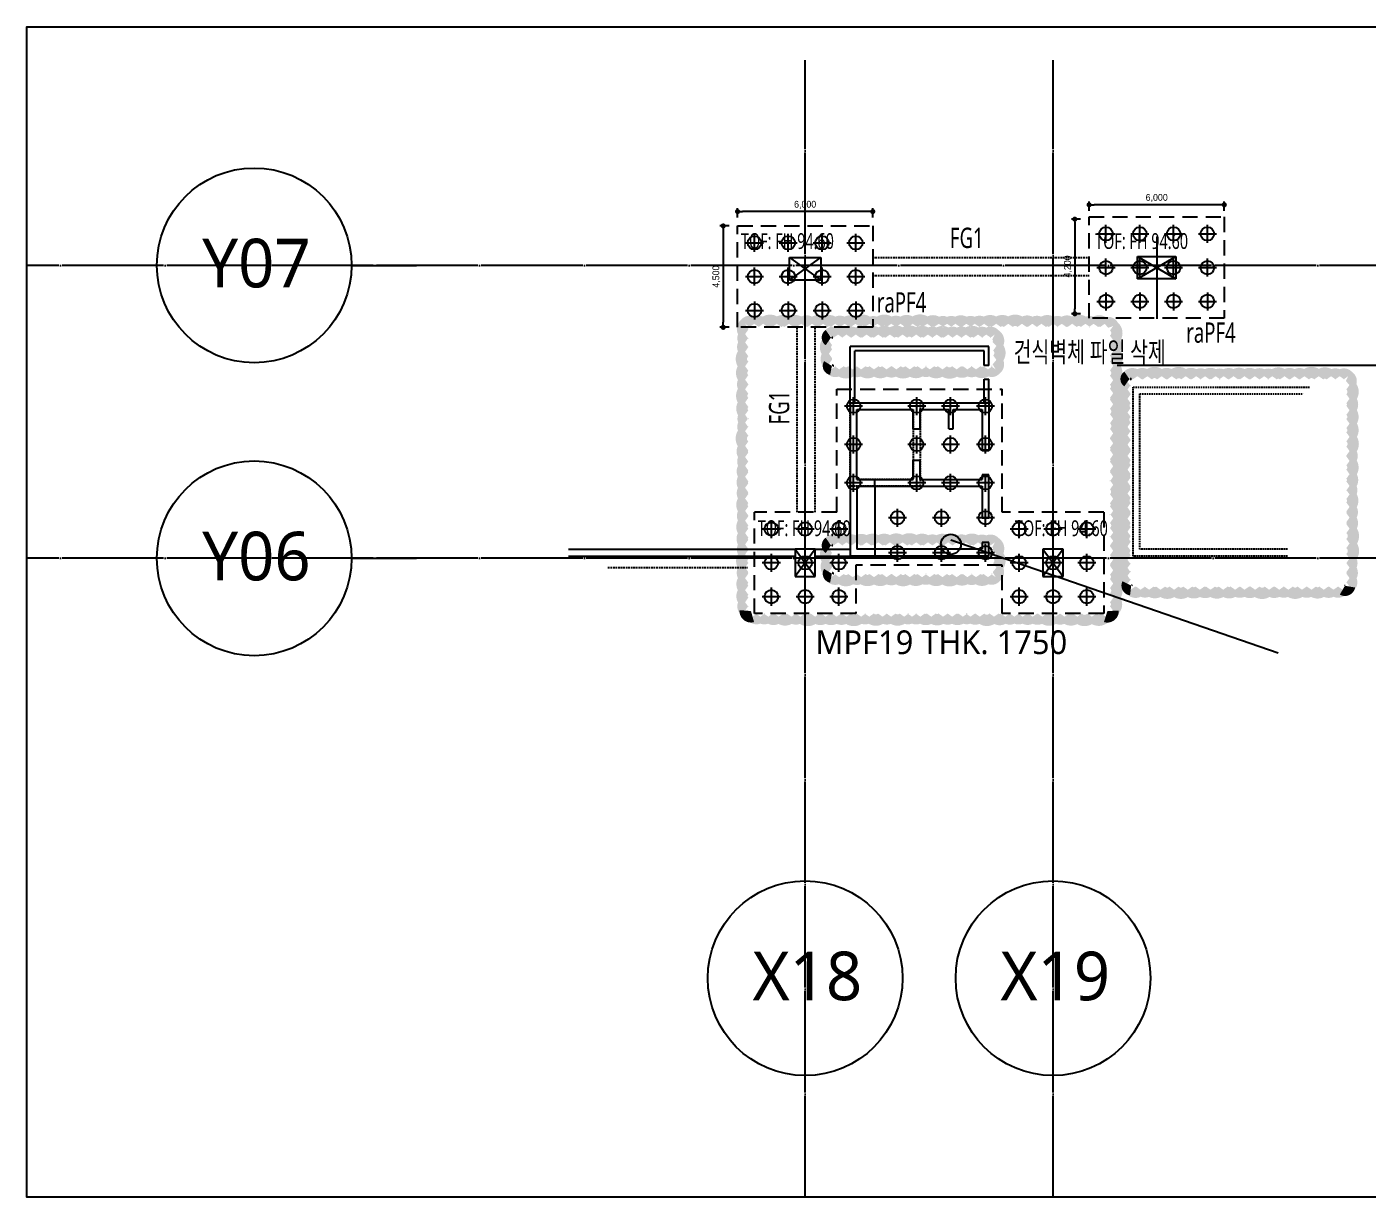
# Model space of a CAD drawing. Header units: millimetres. Extents: x 11948722 to 13111668, y -10771712 to -10232988.
# Drawn here: x 12385271 to 12444752, y -10680287 to -10628353 of the extents above; entities that cross this region are included whole.
import ezdxf
from ezdxf.enums import TextEntityAlignment as Align

# ---------------------------------------------------------------- set-up
doc = ezdxf.new("R2010")
doc.units = ezdxf.units.MM
doc.header["$LTSCALE"] = 150
doc.header["$MEASUREMENT"] = 0
for name, pattern in [('CEN', [6.2, 6, -0.1, 0, -0.1]), ('CONTINOUS', [0]), ('DASHED2', [0.375, 0.25, -0.125]), ('HID', [2.3, 1.5, -0.8]), ('HID2', [4.6, 3, -1.6]), ('XREF-구조평면도-안성 에버게인$0$CEN', [6.2, 6, -0.1, 0, -0.1]), ('XREF-구조평면도-안성 에버게인$0$HID2', [4.6, 3, -1.6]), ('XREF-구조평면도-안성 에버게인$0$XREF-구조평면도-안성 에버게인$0$DASHED2', [0.375, 0.25, -0.125]), ('XREF-구조평면도-안성 에버게인$0$XREF-구조평면도-안성 에버게인$0$HIDDEN', [2, 1, -1])]:
    doc.linetypes.add(name, pattern=pattern)
doc.layers.get('0').update_dxf_attribs({"linetype": 'CONTINUOUS'})
doc.layers.get('Defpoints').update_dxf_attribs({"color": 117, "linetype": 'CONTINUOUS'})
doc.layers.add('!!2023-08-17 수정사항', color=80, linetype='CONTINUOUS', plot=False)
for name, color, linetype in [('3TEX', 3, 'CONTINUOUS'), ('__S-CEN', 8, 'CEN'), ('__S-G.LINE-RC', 222, 'DASHED2'), ('__S_구조체크사항20230112', 111, 'CONTINUOUS'), ('__S_구조체크사항20230116', 101, 'CONTINUOUS'), ('COL', 2, 'CONTINUOUS'), ('F.LINE', 41, 'DASHED2'), ('NOTE', 7, 'CONTINUOUS'), ('PILE', 1, 'CONTINUOUS'), ('x-평면도$0$SYM-2', 7, 'CONTINUOUS'), ('XREF-구조평면도-안성 에버게인$0$3 dim0', 7, 'CONTINUOUS'), ('XREF-구조평면도-안성 에버게인$0$__S-CEN', 8, 'XREF-구조평면도-안성 에버게인$0$CEN'), ('XREF-구조평면도-안성 에버게인$0$__S-G.NAME-RC', 3, 'CONTINUOUS'), ('XREF-구조평면도-안성 에버게인$0$XREF-구조평면도-안성 에버게인$0$__S-G.LINE-RC', 222, 'XREF-구조평면도-안성 에버게인$0$XREF-구조평면도-안성 에버게인$0$DASHED2'), ('XREF-구조평면도-안성 에버게인$0$XREF-구조평면도-안성 에버게인$0$ELE7', 7, 'CONTINUOUS'), ('XREF-구조평면도-안성 에버게인$0$XREF-구조평면도-안성 에버게인$0$x-평면도$0$A-CON', 2, 'CONTINUOUS'), ('XREF-구조평면도-안성 에버게인$0$XREF-구조평면도-안성 에버게인$0$x-평면도$0$지시선2', 7, 'CONTINUOUS'), ('XREF-구조평면도-안성 에버게인$0$XREF-구조평면도-안성 에버게인$0$주철근', 2, 'CONTINUOUS'), ('XREF-구조평면도-안성 에버게인$0$하부구조체', 171, 'XREF-구조평면도-안성 에버게인$0$HID2'), ('단차벽체', 2, 'CONTINUOUS'), ('하부구조체', 171, 'HID2')]:
    doc.layers.add(name, color=color, linetype=linetype)
doc.styles.get("Standard").update_dxf_attribs({"font": 'NanumGothic.ttf'})
doc.styles.add('XREF-구조평면도-안성 에버게인$0$AUDIT_D_190715091641-0', font='')
doc.styles.get('XREF-구조평면도-안성 에버게인$0$AUDIT_D_190715091641-0').set_extended_font_data('Dotum')
doc.dimstyles.new('XREF-구조평면도-안성 에버게인$0$scale600', dxfattribs={"dimscale": 600, "dimtxt": 2, "dimasz": 1, "dimexe": 1, "dimexo": 2.5, "dimgap": 0.8, "dimtad": 1, "dimdec": 0, "dimzin": 0, "dimdsep": 46, "dimlunit": 6, "dimtxsty": 'XREF-구조평면도-안성 에버게인$0$AUDIT_D_190715091641-0', "dimblk": 'XREF-구조평면도-안성 에버게인$0$_Dot', "dimcen": 0, "dimdle": 1, "dimclrd": 256, "dimclre": 256, "dimclrt": 3, "dimadec": 0, "dimazin": 0, "dimtfac": 1, "dimtdec": 0, "dimtix": 1, "dimtmove": 2, "dimatfit": 3, "dimldrblk": 'XREF-구조평면도-안성 에버게인$0$_Dot', "dimfxl": 1, "dimtolj": 1, "dimtzin": 0, "dimarcsym": 0})

# ---------------------------------------------------------------- blocks, each defined once
blk = doc.blocks.new('XREF-구조평면도-안성 에버게인$0$_Dot')
at = {"color": 0, "linetype": 'ByBlock', "lineweight": -2}
blk.add_line((-0.5, 0), (-1, 0), dxfattribs=at)
at = {"color": 0, "linetype": 'ByBlock', "const_width": 0.5}
blk.add_lwpolyline([(-0.25, 0, 1), (0.25, 0, 1)], format="xyb", close=True, dxfattribs=at)
blk = doc.blocks.new('*D2012')
at = {"layer": 'Defpoints', "color": 0, "ltscale": 1200}
for p in [(12432411, -10636251), (12432411, -10636887), (12438411, -10636887)]:
    blk.add_point(p, dxfattribs=at)
at = {"layer": 'XREF-구조평면도-안성 에버게인$0$3 dim0', "lineweight": -2}
for p, q in [((12432411, -10636512), (12432411, -10636101)), ((12438186, -10636251), (12432636, -10636251)), ((12438411, -10636512), (12438411, -10636101))]:
    blk.add_line(p, q, dxfattribs=at)
at = {"layer": 'XREF-구조평면도-안성 에버게인$0$3 dim0', "lineweight": -2, "ltscale": 1200, "xscale": 225, "yscale": 225, "zscale": 225, "rotation": 180}
blk.add_blockref('XREF-구조평면도-안성 에버게인$0$_Dot', (12432411, -10636251), dxfattribs=at)
at = {"layer": 'XREF-구조평면도-안성 에버게인$0$3 dim0', "lineweight": -2, "ltscale": 1200, "xscale": 225, "yscale": 225, "zscale": 225}
blk.add_blockref('XREF-구조평면도-안성 에버게인$0$_Dot', (12438411, -10636251), dxfattribs=at)
at = {"layer": 'XREF-구조평면도-안성 에버게인$0$3 dim0', "color": 3, "ltscale": 1200, "insert": (12435411, -10635952), "char_height": 300, "attachment_point": 5, "style": 'XREF-구조평면도-안성 에버게인$0$AUDIT_D_190715091641-0'}
blk.add_mtext('\\A1;6,000', dxfattribs=at)
blk = doc.blocks.new('*D2013')
at = {"layer": 'Defpoints', "color": 0, "ltscale": 1200}
for p in [(12432411, -10636887), (12431775, -10641087), (12432411, -10641087)]:
    blk.add_point(p, dxfattribs=at)
at = {"layer": 'XREF-구조평면도-안성 에버게인$0$3 dim0', "lineweight": -2}
for p, q in [((12432036, -10636887), (12431625, -10636887)), ((12431775, -10637112), (12431775, -10640862)), ((12432036, -10641087), (12431625, -10641087))]:
    blk.add_line(p, q, dxfattribs=at)
at = {"layer": 'XREF-구조평면도-안성 에버게인$0$3 dim0', "lineweight": -2, "ltscale": 1200, "xscale": 225, "yscale": 225, "zscale": 225}
for p, rotation in [((12431775, -10636887), 90), ((12431775, -10641087), 270)]:
    blk.add_blockref('XREF-구조평면도-안성 에버게인$0$_Dot', p, dxfattribs=dict(at, rotation=rotation))
at = {"layer": 'XREF-구조평면도-안성 에버게인$0$3 dim0', "color": 3, "ltscale": 1200, "insert": (12431476, -10638987), "char_height": 300, "attachment_point": 5, "rotation": 90, "style": 'XREF-구조평면도-안성 에버게인$0$AUDIT_D_190715091641-0'}
blk.add_mtext('\\A1;4,200', dxfattribs=at)
blk = doc.blocks.new('*D2014')
at = {"layer": 'Defpoints', "color": 0, "ltscale": 1200}
for p in [(12416811, -10636552), (12416811, -10637189), (12422811, -10637189)]:
    blk.add_point(p, dxfattribs=at)
at = {"layer": 'XREF-구조평면도-안성 에버게인$0$3 dim0', "lineweight": -2}
for p, q in [((12416811, -10636814), (12416811, -10636402)), ((12422586, -10636552), (12417036, -10636552)), ((12422811, -10636814), (12422811, -10636402))]:
    blk.add_line(p, q, dxfattribs=at)
at = {"layer": 'XREF-구조평면도-안성 에버게인$0$3 dim0', "lineweight": -2, "ltscale": 1200, "xscale": 225, "yscale": 225, "zscale": 225, "rotation": 180}
blk.add_blockref('XREF-구조평면도-안성 에버게인$0$_Dot', (12416811, -10636552), dxfattribs=at)
at = {"layer": 'XREF-구조평면도-안성 에버게인$0$3 dim0', "lineweight": -2, "ltscale": 1200, "xscale": 225, "yscale": 225, "zscale": 225}
blk.add_blockref('XREF-구조평면도-안성 에버게인$0$_Dot', (12422811, -10636552), dxfattribs=at)
at = {"layer": 'XREF-구조평면도-안성 에버게인$0$3 dim0', "color": 3, "ltscale": 1200, "insert": (12419811, -10636253), "char_height": 300, "attachment_point": 5, "style": 'XREF-구조평면도-안성 에버게인$0$AUDIT_D_190715091641-0'}
blk.add_mtext('\\A1;6,000', dxfattribs=at)
blk = doc.blocks.new('*D2015')
at = {"layer": 'Defpoints', "color": 0, "ltscale": 1200}
for p in [(12416811, -10637189), (12416174, -10641688), (12416811, -10641688)]:
    blk.add_point(p, dxfattribs=at)
at = {"layer": 'XREF-구조평면도-안성 에버게인$0$3 dim0', "lineweight": -2}
for p, q in [((12416436, -10637189), (12416024, -10637189)), ((12416174, -10637414), (12416174, -10641463)), ((12416436, -10641688), (12416024, -10641688))]:
    blk.add_line(p, q, dxfattribs=at)
at = {"layer": 'XREF-구조평면도-안성 에버게인$0$3 dim0', "lineweight": -2, "ltscale": 1200, "xscale": 225, "yscale": 225, "zscale": 225}
for p, rotation in [((12416174, -10637189), 90), ((12416174, -10641688), 270)]:
    blk.add_blockref('XREF-구조평면도-안성 에버게인$0$_Dot', p, dxfattribs=dict(at, rotation=rotation))
at = {"layer": 'XREF-구조평면도-안성 에버게인$0$3 dim0', "color": 3, "ltscale": 1200, "insert": (12415875, -10639438), "char_height": 300, "attachment_point": 5, "rotation": 90, "style": 'XREF-구조평면도-안성 에버게인$0$AUDIT_D_190715091641-0'}
blk.add_mtext('\\A1;4,500', dxfattribs=at)

msp = doc.modelspace()

# ---------------------------------------------------------------- linework, layer by layer
at = {"layer": '!!2023-08-17 수정사항', "linetype": 'CONTINOUS'}
msp.add_lwpolyline([(12461090.6, -10680287.3), (12385270.6, -10680287.3), (12385270.6, -10628352.7), (12461090.6, -10628352.7)], close=True, dxfattribs=at)
at = {"layer": '__S-CEN', "ltscale": 5}
for p, q in [((12419810.5, -10680287.3), (12419810.5, -10629830)), ((12430810.5, -10680287.3), (12430810.5, -10629830)), ((12461090.6, -10638938.4), (12385270.6, -10638938.4)), ((12461090.6, -10651938.4), (12385270.6, -10651938.4))]:
    msp.add_line(p, q, dxfattribs=at)
at = {"layer": '__S-G.LINE-RC', "ltscale": 2}
for p, q in [((12411060.2, -10651538.6), (12417930.4, -10651538.6)), ((12411060.2, -10652338.6), (12417261.3, -10652338.6))]:
    msp.add_line(p, q, dxfattribs=at)
at = {"layer": '__S_구조체크사항20230112', "linetype": 'CONTINOUS'}
for p, q in [((12422900.4, -10648738.4), (12422900.4, -10648438.4)), ((12422900.4, -10648738.4), (12422900.4, -10651538.4)), ((12422900.4, -10651538.4), (12422900.4, -10651838.4))]:
    msp.add_line(p, q, dxfattribs=at)
at = {"layer": '__S_구조체크사항20230116', "color": 1, "linetype": 'CONTINOUS'}
msp.add_line((12433651, -10643362.6), (12448508, -10643362.6), dxfattribs=at)
at = {"layer": '__S_구조체크사항20230116', "color": 1, "linetype": 'CONTINOUS', "const_width": 500}
for points in [[(12417146.8, -10641530.6, -0.5205671), (12417550.4, -10641530.6, -0.5205671), (12417947.9, -10641530.6, -0.5205671), (12418551.2, -10641530.6, -0.5205671), (12419092.1, -10641530.6, -0.5205671), (12419635.9, -10641530.6, -0.5205671), (12420116.3, -10641530.6, -0.5205671), (12420606.5, -10641530.6, -0.5205671), (12421140, -10641530.6, -0.5205671), (12421564, -10641530.6, -0.5205671), (12422041.2, -10641530.6, -0.5205671), (12422661.2, -10641530.6, -0.5205671), (12423016.2, -10641530.6, -0.5205671), (12423630.6, -10641530.6, -0.5205671), (12424043.3, -10641530.6, -0.5205671), (12424587.3, -10641530.6, -0.5205671), (12425227.2, -10641530.6, -0.5205671), (12425738.1, -10641530.6, -0.5205671), (12426107.3, -10641530.6, -0.5205671), (12426479.8, -10641530.6, -0.5205671), (12426965.2, -10641530.6, -0.5205671), (12427338.1, -10641530.6, -0.5205671), (12427751.6, -10641530.6, -0.5205671), (12428288, -10641530.6, -0.5205671), (12428826.7, -10641530.6, -0.5205671), (12429431.8, -10641530.6, -0.5205671), (12429892.7, -10641530.6, -0.5205671), (12430295.4, -10641530.6, -0.5205671), (12430822.1, -10641530.6, -0.5205671), (12431197.2, -10641530.6, -0.5205671), (12431660.3, -10641530.6, -0.5205671), (12432246, -10641530.6, -0.5205671), (12432611.1, -10641530.6, -0.5205671), (12433106, -10641530.6, -0.5205671), (12433479.2, -10641629.7, -0.5205671), (12433479.2, -10642260, -0.5205671), (12433479.2, -10642741.8, -0.5205671), (12433479.2, -10643401.9, -0.5205671), (12433479.2, -10644034.1, -0.5205671), (12433479.2, -10644614, -0.5205671), (12433479.2, -10645102.9, -0.5205671), (12433479.2, -10645742.9, -0.5205671), (12433479.2, -10646392.7, -0.5205671), (12433479.2, -10646829.9, -0.5205671), (12433479.2, -10647338, -0.5205671), (12433479.2, -10647850.6, -0.5205671), (12433479.2, -10648314.8, -0.5205671), (12433479.2, -10648678.9, -0.5205671), (12433479.2, -10649293.3, -0.5205671), (12433479.2, -10649831.6, -0.5205671), (12433479.2, -10650166.7, -0.5205671), (12433479.2, -10650794.3, -0.5205671), (12433479.2, -10651165.7, -0.5205671), (12433479.2, -10651598.5, -0.5205671), (12433479.2, -10651996.3, -0.5205671), (12433479.2, -10652468.7, -0.5205671), (12433479.2, -10653058, -0.5205671), (12433479.2, -10653690.5, -0.5205671), (12433479.2, -10654266.5, -0.5205671), (12433144.7, -10654527.6, -0.5205671), (12432535, -10654527.6, -0.5205671), (12431887.5, -10654527.6, -0.5205671), (12431321.9, -10654527.6, -0.5205671), (12430922.7, -10654527.6, -0.5205671), (12430334.9, -10654527.6, -0.5205671), (12429908.4, -10654527.6, -0.5205671), (12429462.6, -10654527.6, -0.5205671), (12429094.5, -10654527.6, -0.5205671), (12428691.5, -10654527.6, -0.5205671), (12428193.8, -10654527.6, -0.5205671), (12427560.2, -10654527.6, -0.5205671), (12427147.2, -10654527.6, -0.5205671), (12426810.4, -10654527.6, -0.5205671), (12426334.2, -10654527.6, -0.5205671), (12425931.4, -10654527.6, -0.5205671), (12425407.6, -10654527.6, -0.5205671), (12424920.8, -10654527.6, -0.5205671), (12424554.3, -10654527.6, -0.5205671), (12424204.5, -10654527.6, -0.5205671), (12423625.6, -10654527.6, -0.5205671), (12423243.7, -10654527.6, -0.5205671), (12422655.2, -10654527.6, -0.5205671), (12422294.3, -10654527.6, -0.5205671), (12421643.2, -10654527.6, -0.5205671), (12421203.3, -10654527.6, -0.5205671), (12420720.5, -10654527.6, -0.5205671), (12420253.8, -10654527.6, -0.5205671), (12419598.2, -10654527.6, -0.5205671), (12419201.8, -10654527.6, -0.5205671), (12418639.3, -10654527.6, -0.5205671), (12418173.6, -10654527.6, -0.5205671), (12417822.8, -10654527.6, -0.5205671), (12417475.9, -10654527.6, -0.5205671), (12417146.8, -10654257.7, -0.5205671), (12417146.8, -10653884, -0.5205671), (12417146.8, -10653349.9, -0.5205671), (12417146.8, -10652818.4, -0.5205671), (12417146.8, -10652346.3, -0.5205671), (12417146.8, -10651765.7, -0.5205671), (12417146.8, -10651320.5, -0.5205671), (12417146.8, -10650817.8, -0.5205671), (12417146.8, -10650272.8, -0.5205671), (12417146.8, -10649836.5, -0.5205671), (12417146.8, -10649285, -0.5205671), (12417146.8, -10648810.2, -0.5205671), (12417146.8, -10648320.5, -0.5205671), (12417146.8, -10647839.4, -0.5205671), (12417146.8, -10647443.4, -0.5205671), (12417146.8, -10646951.3, -0.5205671), (12417146.8, -10646294.5, -0.5205671), (12417146.8, -10645916.9, -0.5205671), (12417146.8, -10645570.2, -0.5205671), (12417146.8, -10645019.2, -0.5205671), (12417146.8, -10644433.4, -0.5205671), (12417146.8, -10644010.1, -0.5205671), (12417146.8, -10643412.7, -0.5205671), (12417146.8, -10642768.7, -0.5205671), (12417146.8, -10642356.2, -0.5205671), (12417146.8, -10641987.7, -0.5205671)], [(12420864.8, -10642009.2, -0.5205671), (12421270.9, -10642009.2, -0.5205671), (12421644.8, -10642009.2, -0.5205671), (12422059.1, -10642009.2, -0.5205671), (12422537, -10642009.2, -0.5205671), (12423055.1, -10642009.2, -0.5205671), (12423571.3, -10642009.2, -0.5205671), (12424134.5, -10642009.2, -0.5205671), (12424738.2, -10642009.2, -0.5205671), (12425260.8, -10642009.2, -0.5205671), (12425651.6, -10642009.2, -0.5205671), (12426157.2, -10642009.2, -0.5205671), (12426546.3, -10642009.2, -0.5205671), (12426943.2, -10642009.2, -0.5205671), (12427481.3, -10642009.2, -0.5205671), (12427849, -10642009.2, -0.5205671), (12428226.5, -10642009.2, -0.5205671), (12428295.4, -10642517.8, -0.5205671), (12428295.4, -10643131.8, -0.5205671), (12428262.8, -10643553.7, -0.5205671), (12427923.5, -10643553.7, -0.5205671), (12427391.8, -10643553.7, -0.5205671), (12427009.8, -10643553.7, -0.5205671), (12426531.9, -10643553.7, -0.5205671), (12425903.5, -10643553.7, -0.5205671), (12425342, -10643553.7, -0.5205671), (12424998.1, -10643553.7, -0.5205671), (12424454.8, -10643553.7, -0.5205671), (12423857.2, -10643553.7, -0.5205671), (12423423.1, -10643553.7, -0.5205671), (12422866.8, -10643553.7, -0.5205671), (12422294.3, -10643553.7, -0.5205671), (12421921.4, -10643553.7, -0.5205671), (12421323, -10643553.7, -0.5205671), (12420967, -10643553.7, -0.5205671), (12420864.8, -10643318.1, -0.5205671), (12420864.8, -10642860.3, -0.5205671), (12420864.8, -10642277.5, -0.5205671)], [(12434116.1, -10643857.5, -0.5205671), (12434552.1, -10643857.5, -0.5205671), (12434997.3, -10643857.5, -0.5205671), (12435629.6, -10643857.5, -0.5205671), (12436080.3, -10643857.5, -0.5205671), (12436697.9, -10643857.5, -0.5205671), (12437164.4, -10643857.5, -0.5205671), (12437556.2, -10643857.5, -0.5205671), (12438026.6, -10643857.5, -0.5205671), (12438384, -10643857.5, -0.5205671), (12438820.9, -10643857.5, -0.5205671), (12439305.7, -10643857.5, -0.5205671), (12439764.7, -10643857.5, -0.5205671), (12440182.4, -10643857.5, -0.5205671), (12440540, -10643857.5, -0.5205671), (12441083.1, -10643857.5, -0.5205671), (12441528.9, -10643857.5, -0.5205671), (12441965.8, -10643857.5, -0.5205671), (12442601, -10643857.5, -0.5205671), (12443149.6, -10643857.5, -0.5205671), (12443530.4, -10643857.5, -0.5205671), (12443907.5, -10643857.5, -0.5205671), (12443967.5, -10644245, -0.5205671), (12443967.5, -10644854.4, -0.5205671), (12443967.5, -10645370, -0.5205671), (12443967.5, -10645959.1, -0.5205671), (12443967.5, -10646549.2, -0.5205671), (12443967.5, -10647178.1, -0.5205671), (12443967.5, -10647615, -0.5205671), (12443967.5, -10648204.1, -0.5205671), (12443967.5, -10648724.6, -0.5205671), (12443967.5, -10649104.9, -0.5205671), (12443967.5, -10649657.1, -0.5205671), (12443967.5, -10650131.3, -0.5205671), (12443967.5, -10650619.4, -0.5205671), (12443967.5, -10651280.8, -0.5205671), (12443967.5, -10651946.7, -0.5205671), (12443967.5, -10652350.4, -0.5205671), (12443967.5, -10652814.9, -0.5205671), (12443967.5, -10653190.3, -0.5205671), (12443662.3, -10653331.2, -0.5205671), (12443256.2, -10653331.2, -0.5205671), (12442825.5, -10653331.2, -0.5205671), (12442278.8, -10653331.2, -0.5205671), (12441859.9, -10653331.2, -0.5205671), (12441253.2, -10653331.2, -0.5205671), (12440850.2, -10653331.2, -0.5205671), (12440400.5, -10653331.2, -0.5205671), (12439777.3, -10653331.2, -0.5205671), (12439309.1, -10653331.2, -0.5205671), (12438889.9, -10653331.2, -0.5205671), (12438363.1, -10653331.2, -0.5205671), (12437798.2, -10653331.2, -0.5205671), (12437325.5, -10653331.2, -0.5205671), (12436790.9, -10653331.2, -0.5205671), (12436183.4, -10653331.2, -0.5205671), (12435580.5, -10653331.2, -0.5205671), (12435076.4, -10653331.2, -0.5205671), (12434694.1, -10653331.2, -0.5205671), (12434257.5, -10653331.2, -0.5205671), (12434116.1, -10653069.2, -0.5205671), (12434116.1, -10652709.3, -0.5205671), (12434116.1, -10652361.3, -0.5205671), (12434116.1, -10652003.4, -0.5205671), (12434116.1, -10651404.5, -0.5205671), (12434116.1, -10650754.2, -0.5205671), (12434116.1, -10650175.4, -0.5205671), (12434116.1, -10649679.4, -0.5205671), (12434116.1, -10649060.8, -0.5205671), (12434116.1, -10648546.7, -0.5205671), (12434116.1, -10648001.6, -0.5205671), (12434116.1, -10647389.6, -0.5205671), (12434116.1, -10646895.4, -0.5205671), (12434116.1, -10646485.2, -0.5205671), (12434116.1, -10646111, -0.5205671), (12434116.1, -10645465.2, -0.5205671), (12434116.1, -10644856.3, -0.5205671), (12434116.1, -10644443.3, -0.5205671), (12434116.1, -10644103.8, -0.5205671)], [(12420864.8, -10651229.5, -0.5205671), (12421270.9, -10651229.5, -0.5205671), (12421644.8, -10651229.5, -0.5205671), (12422059.1, -10651229.5, -0.5205671), (12422537, -10651229.5, -0.5205671), (12423055.1, -10651229.5, -0.5205671), (12423571.3, -10651229.5, -0.5205671), (12424134.5, -10651229.5, -0.5205671), (12424738.2, -10651229.5, -0.5205671), (12425260.8, -10651229.5, -0.5205671), (12425651.6, -10651229.5, -0.5205671), (12426157.2, -10651229.5, -0.5205671), (12426546.3, -10651229.5, -0.5205671), (12426943.2, -10651229.5, -0.5205671), (12427481.3, -10651229.5, -0.5205671), (12427849, -10651229.5, -0.5205671), (12428226.5, -10651229.5, -0.5205671), (12428295.4, -10651738.2, -0.5205671), (12428295.4, -10652352.2, -0.5205671), (12428262.8, -10652774, -0.5205671), (12427923.5, -10652774, -0.5205671), (12427391.8, -10652774, -0.5205671), (12427009.8, -10652774, -0.5205671), (12426531.9, -10652774, -0.5205671), (12425903.5, -10652774, -0.5205671), (12425342, -10652774, -0.5205671), (12424998.1, -10652774, -0.5205671), (12424454.8, -10652774, -0.5205671), (12423857.2, -10652774, -0.5205671), (12423423.1, -10652774, -0.5205671), (12422866.8, -10652774, -0.5205671), (12422294.3, -10652774, -0.5205671), (12421921.4, -10652774, -0.5205671), (12421323, -10652774, -0.5205671), (12420967, -10652774, -0.5205671), (12420864.8, -10652538.5, -0.5205671), (12420864.8, -10652080.6, -0.5205671), (12420864.8, -10651497.9, -0.5205671)]]:
    msp.add_lwpolyline(points, format="xyb", close=True, dxfattribs=at)
at = {"layer": 'COL'}
for p, q in [((12419110.4, -10639588.6), (12419110.4, -10638588.6)), ((12419110.4, -10638588.6), (12420510.4, -10638588.6)), ((12420510.4, -10638588.6), (12420510.4, -10639588.6)), ((12434560.4, -10639538.6), (12434560.4, -10638538.6)), ((12434560.4, -10638538.6), (12436260.4, -10638538.6)), ((12436260.4, -10638538.6), (12436260.4, -10639538.6)), ((12420510.4, -10639588.6), (12419110.4, -10639588.6)), ((12436260.4, -10639538.6), (12434560.4, -10639538.6)), ((12421810.4, -10645038.4), (12421810.4, -10651838.4)), ((12421810.4, -10645038.4), (12427960.4, -10645038.4)), ((12427960.4, -10645038.4), (12427960.4, -10647138.4)), ((12422110.4, -10645338.4), (12424610.4, -10645338.4)), ((12422110.4, -10648438.4), (12422110.4, -10645338.4)), ((12424610.4, -10646188.4), (12424610.4, -10645338.4)), ((12424910.4, -10645338.4), (12426185.4, -10645338.4)), ((12424910.4, -10646188.4), (12424910.4, -10645338.4)), ((12426185.4, -10646188.4), (12426185.4, -10645338.4)), ((12426385.4, -10645338.4), (12427660.4, -10645338.4)), ((12426385.4, -10646188.4), (12426385.4, -10645338.4)), ((12427660.4, -10645338.4), (12427660.4, -10647138.4)), ((12424610.4, -10646188.4), (12424910.4, -10646188.4)), ((12426185.4, -10646188.4), (12426385.4, -10646188.4)), ((12424610.4, -10647588.4), (12424910.4, -10647588.4)), ((12424610.4, -10648438.4), (12424610.4, -10647588.4)), ((12424910.4, -10648438.4), (12424910.4, -10647588.4)), ((12427960.2, -10647138.4), (12427660.2, -10647138.4)), ((12427960.4, -10648238.4), (12427660.3, -10648238.4)), ((12427660.4, -10648238.4), (12427660.4, -10648438.4)), ((12427960.4, -10650138.4), (12427960.4, -10648238.4)), ((12422110.4, -10648438.4), (12424610.4, -10648438.4)), ((12422110.4, -10648738.4), (12422110.4, -10651538.4)), ((12422110.4, -10648738.4), (12427660.4, -10648738.4)), ((12424910.4, -10648438.4), (12427660.4, -10648438.4)), ((12427660.4, -10648738.4), (12427660.4, -10650138.4)), ((12427659.8, -10650138.4), (12427960.4, -10650138.4)), ((12427660.4, -10651238.4), (12427660.4, -10651538.4)), ((12427960.4, -10651238.4), (12427660.4, -10651238.4)), ((12427960.4, -10651838.4), (12427960.4, -10651238.4)), ((12420260.5, -10651538.4), (12419360.5, -10651538.4)), ((12419360.5, -10651538.4), (12419360.5, -10652738.4)), ((12420260.5, -10652738.4), (12420260.5, -10651538.4)), ((12427960.4, -10651838.4), (12421810.4, -10651838.4)), ((12427660.4, -10651538.4), (12422110.4, -10651538.4)), ((12431260.5, -10651538.4), (12430360.5, -10651538.4)), ((12430360.5, -10651538.4), (12430360.5, -10652738.4)), ((12431260.5, -10652738.4), (12431260.5, -10651538.4)), ((12419360.5, -10652738.4), (12420260.5, -10652738.4)), ((12430360.5, -10652738.4), (12431260.5, -10652738.4))]:
    msp.add_line(p, q, dxfattribs=at)
at = {"layer": 'Defpoints'}
for p, q in [((12419110.5, -10638588.4), (12420510.5, -10639588.4)), ((12419110.5, -10639588.4), (12420510.5, -10638588.4)), ((12434560.5, -10638538.4), (12436260.5, -10639538.4)), ((12434560.5, -10639538.4), (12436260.5, -10638538.4)), ((12419360.5, -10651538.4), (12420260.5, -10652738.4)), ((12420260.5, -10651538.4), (12419360.5, -10652738.4)), ((12430360.5, -10651538.4), (12431260.5, -10652738.4)), ((12431260.5, -10651538.4), (12430360.5, -10652738.4))]:
    msp.add_line(p, q, dxfattribs=at)
at = {"layer": 'F.LINE', "linetype": 'HID', "ltscale": 3}
for p, q in [((12421209.8, -10649889.9), (12421209.8, -10644438.4)), ((12421209.8, -10644438.4), (12428559.6, -10644438.4)), ((12428559.6, -10649889.7), (12428559.6, -10644438.4)), ((12417559.7, -10654389.9), (12417559.7, -10649889.9)), ((12421209.8, -10649889.9), (12417559.7, -10649889.9)), ((12433059.5, -10649889.7), (12428559.6, -10649889.7)), ((12433059.5, -10649889.7), (12433059.5, -10654389.7)), ((12428559.5, -10652239.8), (12422059.7, -10652239.8)), ((12422059.7, -10652239.8), (12422059.7, -10654389.9)), ((12428559.5, -10654389.7), (12428559.5, -10652239.8)), ((12422059.7, -10654389.9), (12417559.7, -10654389.9)), ((12433059.5, -10654389.7), (12428559.5, -10654389.7))]:
    msp.add_line(p, q, dxfattribs=at)
for points in [[(12438410.5, -10636788.6), (12438410.5, -10641288.2), (12432410.5, -10641288.2), (12432410.5, -10636788.6)], [(12422810.5, -10637188.6), (12422810.5, -10641688.2), (12416810.5, -10641688.2), (12416810.5, -10637188.6)]]:
    msp.add_lwpolyline(points, close=True, dxfattribs=at)
at = {"layer": 'NOTE'}
msp.add_line((12426277.8, -10651118.4), (12440799.8, -10656138.4), dxfattribs=at)
msp.add_line((12426277.8, -10651118.4), (12440799.8, -10656138.4), dxfattribs=at)
msp.add_circle((12426277.8, -10651318.2), 445.5, dxfattribs=at)
at = {"layer": 'PILE'}
for p, q in [((12417560.5, -10638338.4), (12417560.5, -10637538.4)), ((12419060.5, -10638338.4), (12419060.5, -10637538.4)), ((12420560.5, -10638338.4), (12420560.5, -10637538.4)), ((12422060.5, -10638338.4), (12422060.5, -10637538.4)), ((12432760.5, -10637538.4), (12433560.5, -10637538.4)), ((12433160.5, -10637938.4), (12433160.5, -10637138.4)), ((12434260.5, -10637538.4), (12435060.5, -10637538.4)), ((12434660.5, -10637938.4), (12434660.5, -10637138.4)), ((12435760.5, -10637538.4), (12436560.5, -10637538.4)), ((12436160.5, -10637938.4), (12436160.5, -10637138.4)), ((12437260.5, -10637538.4), (12438060.5, -10637538.4)), ((12437660.5, -10637938.4), (12437660.5, -10637138.4)), ((12417160.5, -10637938.4), (12417960.5, -10637938.4)), ((12418660.5, -10637938.4), (12419460.5, -10637938.4)), ((12420160.5, -10637938.4), (12420960.5, -10637938.4)), ((12421660.5, -10637938.4), (12422460.5, -10637938.4)), ((12433160.5, -10639438.4), (12433160.5, -10638638.4)), ((12434660.5, -10639438.4), (12434660.5, -10638638.4)), ((12436160.5, -10639438.4), (12436160.5, -10638638.4)), ((12437660.5, -10639438.4), (12437660.5, -10638638.4)), ((12417560.5, -10639838.4), (12417560.5, -10639038.4)), ((12419060.5, -10639838.4), (12419060.5, -10639038.4)), ((12420560.5, -10639838.4), (12420560.5, -10639038.4)), ((12422060.5, -10639838.4), (12422060.5, -10639038.4)), ((12432760.5, -10639038.4), (12433560.5, -10639038.4)), ((12434260.5, -10639038.4), (12435060.5, -10639038.4)), ((12435760.5, -10639038.4), (12436560.5, -10639038.4)), ((12437260.5, -10639038.4), (12438060.5, -10639038.4)), ((12417160.5, -10639438.4), (12417960.5, -10639438.4)), ((12418660.5, -10639438.4), (12419460.5, -10639438.4)), ((12420160.5, -10639438.4), (12420960.5, -10639438.4)), ((12421660.5, -10639438.4), (12422460.5, -10639438.4)), ((12417560.5, -10640538.4), (12417560.5, -10641338.4)), ((12419060.5, -10640538.4), (12419060.5, -10641338.4)), ((12420560.5, -10640538.4), (12420560.5, -10641338.4)), ((12422060.5, -10640538.4), (12422060.5, -10641338.4)), ((12432760.5, -10640538.4), (12433560.5, -10640538.4)), ((12433160.5, -10640138.4), (12433160.5, -10640938.4)), ((12434260.5, -10640538.4), (12435060.5, -10640538.4)), ((12434660.5, -10640138.4), (12434660.5, -10640938.4)), ((12435760.5, -10640538.4), (12436560.5, -10640538.4)), ((12436160.5, -10640138.4), (12436160.5, -10640938.4)), ((12437260.5, -10640538.4), (12438060.5, -10640538.4)), ((12437660.5, -10640138.4), (12437660.5, -10640938.4)), ((12417160.5, -10640938.4), (12417960.5, -10640938.4)), ((12418660.5, -10640938.4), (12419460.5, -10640938.4)), ((12420160.5, -10640938.4), (12420960.5, -10640938.4)), ((12421660.5, -10640938.4), (12422460.5, -10640938.4)), ((12422359.8, -10645188.4), (12421559.8, -10645188.4)), ((12421959.8, -10645588.4), (12421959.8, -10644788.4)), ((12425159.7, -10645188.4), (12424359.7, -10645188.4)), ((12424759.7, -10645588.4), (12424759.7, -10644788.4)), ((12426659.7, -10645188.4), (12425859.7, -10645188.4)), ((12426259.7, -10645588.4), (12426259.7, -10644788.4)), ((12428209.6, -10645188.4), (12427409.6, -10645188.4)), ((12427809.6, -10645588.4), (12427809.6, -10644788.4)), ((12421959.8, -10647288.4), (12421959.8, -10646488.4)), ((12424759.7, -10647288.4), (12424759.7, -10646488.4)), ((12426259.7, -10647288.4), (12426259.7, -10646488.4)), ((12427809.6, -10647288.4), (12427809.6, -10646488.4)), ((12422359.8, -10646888.4), (12421559.8, -10646888.4)), ((12425159.7, -10646888.4), (12424359.7, -10646888.4)), ((12426659.7, -10646888.4), (12425859.7, -10646888.4)), ((12428209.6, -10646888.4), (12427409.6, -10646888.4)), ((12421959.8, -10648989.8), (12421959.8, -10648189.8)), ((12424759.7, -10648988.4), (12424759.7, -10648188.4)), ((12426259.7, -10648988.4), (12426259.7, -10648188.4)), ((12427809.6, -10648988.4), (12427809.6, -10648188.4)), ((12422359.8, -10648589.8), (12421559.8, -10648589.8)), ((12425159.7, -10648588.4), (12424359.7, -10648588.4)), ((12426659.7, -10648588.4), (12425859.7, -10648588.4)), ((12428209.6, -10648588.4), (12427409.6, -10648588.4)), ((12423909.6, -10650538.4), (12423909.6, -10649738.4)), ((12425859.6, -10650538.4), (12425859.6, -10649738.4)), ((12427809.8, -10650538.4), (12427809.8, -10649738.4)), ((12418709.7, -10650639.9), (12417909.7, -10650639.9)), ((12418309.7, -10651039.9), (12418309.7, -10650239.9)), ((12420209.7, -10650639.9), (12419409.7, -10650639.9)), ((12419809.7, -10651039.9), (12419809.7, -10650239.9)), ((12421709.7, -10650639.9), (12420909.7, -10650639.9)), ((12421309.7, -10651039.9), (12421309.7, -10650239.9)), ((12424309.6, -10650138.4), (12423509.6, -10650138.4)), ((12426259.6, -10650138.4), (12425459.6, -10650138.4)), ((12428209.8, -10650138.4), (12427409.8, -10650138.4)), ((12429709.5, -10650639.7), (12428909.5, -10650639.7)), ((12429309.5, -10651039.7), (12429309.5, -10650239.7)), ((12431209.5, -10650639.7), (12430409.5, -10650639.7)), ((12430809.5, -10651039.7), (12430809.5, -10650239.7)), ((12432709.5, -10650639.7), (12431909.5, -10650639.7)), ((12432309.5, -10651039.7), (12432309.5, -10650239.7)), ((12418309.7, -10652539.9), (12418309.7, -10651739.9)), ((12419809.7, -10652539.9), (12419809.7, -10651739.9)), ((12421309.7, -10652539.9), (12421309.7, -10651739.9)), ((12424309.6, -10651688.4), (12423509.6, -10651688.4)), ((12423909.6, -10652088.4), (12423909.6, -10651288.4)), ((12426259.6, -10651688.4), (12425459.6, -10651688.4)), ((12425859.6, -10652088.4), (12425859.6, -10651288.4)), ((12428209.8, -10651688.4), (12427409.8, -10651688.4)), ((12427809.8, -10652088.4), (12427809.8, -10651288.4)), ((12429309.5, -10652539.7), (12429309.5, -10651739.7)), ((12430809.5, -10652539.7), (12430809.5, -10651739.7)), ((12432309.5, -10652539.7), (12432309.5, -10651739.7)), ((12418709.7, -10652139.9), (12417909.7, -10652139.9)), ((12420209.7, -10652139.9), (12419409.7, -10652139.9)), ((12421709.7, -10652139.9), (12420909.7, -10652139.9)), ((12429709.5, -10652139.7), (12428909.5, -10652139.7)), ((12431209.5, -10652139.7), (12430409.5, -10652139.7)), ((12432709.5, -10652139.7), (12431909.5, -10652139.7)), ((12418309.7, -10654039.9), (12418309.7, -10653239.9)), ((12419809.7, -10654039.9), (12419809.7, -10653239.9)), ((12421309.7, -10654039.9), (12421309.7, -10653239.9)), ((12429309.5, -10654039.7), (12429309.5, -10653239.7)), ((12430809.5, -10654039.7), (12430809.5, -10653239.7)), ((12432309.5, -10654039.7), (12432309.5, -10653239.7)), ((12418709.7, -10653639.9), (12417909.7, -10653639.9)), ((12420209.7, -10653639.9), (12419409.7, -10653639.9)), ((12421709.7, -10653639.9), (12420909.7, -10653639.9)), ((12429709.5, -10653639.7), (12428909.5, -10653639.7)), ((12431209.5, -10653639.7), (12430409.5, -10653639.7)), ((12432709.5, -10653639.7), (12431909.5, -10653639.7))]:
    msp.add_line(p, q, dxfattribs=at)
at = {"layer": 'PILE', "color": 7}
for centre in [(12433160.5, -10637538.4), (12434660.5, -10637538.4), (12436160.5, -10637538.4), (12437660.5, -10637538.4), (12417560.5, -10637938.4), (12419060.5, -10637938.4), (12420560.5, -10637938.4), (12422060.5, -10637938.4), (12433160.5, -10639038.4), (12434660.5, -10639038.4), (12436160.5, -10639038.4), (12437660.5, -10639038.4), (12417560.5, -10639438.4), (12419060.5, -10639438.4), (12420560.5, -10639438.4), (12422060.5, -10639438.4), (12433160.5, -10640538.4), (12434660.5, -10640538.4), (12436160.5, -10640538.4), (12437660.5, -10640538.4), (12417560.5, -10640938.4), (12419060.5, -10640938.4), (12420560.5, -10640938.4), (12422060.5, -10640938.4), (12421959.8, -10645188.4), (12424759.7, -10645188.4), (12426259.7, -10645188.4), (12427809.6, -10645188.4), (12421959.8, -10646888.4), (12424759.7, -10646888.4), (12426259.7, -10646888.4), (12427809.6, -10646888.4), (12421959.8, -10648589.8), (12424759.7, -10648588.4), (12426259.7, -10648588.4), (12427809.6, -10648588.4), (12423909.6, -10650138.4), (12425859.6, -10650138.4), (12427809.8, -10650138.4), (12418309.7, -10650639.9), (12419809.7, -10650639.9), (12421309.7, -10650639.9), (12429309.5, -10650639.7), (12430809.5, -10650639.7), (12432309.5, -10650639.7), (12418309.7, -10652139.9), (12419809.7, -10652139.9), (12421309.7, -10652139.9), (12423909.6, -10651688.4), (12425859.6, -10651688.4), (12427809.8, -10651688.4), (12429309.5, -10652139.7), (12430809.5, -10652139.7), (12432309.5, -10652139.7), (12418309.7, -10653639.9), (12419809.7, -10653639.9), (12421309.7, -10653639.9), (12429309.5, -10653639.7), (12430809.5, -10653639.7), (12432309.5, -10653639.7)]:
    msp.add_circle(centre, 300, dxfattribs=at)
at = {"layer": 'x-평면도$0$SYM-2'}
for p, q in [((12399682.3, -10638938.4), (12402562.3, -10638938.4)), ((12399682.3, -10651938.4), (12402562.3, -10651938.4)), ((12419810.5, -10666250.6), (12419810.5, -10663370.6)), ((12430810.5, -10666250.6), (12430810.5, -10663370.6))]:
    msp.add_line(p, q, dxfattribs=at)
for centre in [(12395362.3, -10638938.4), (12395362.3, -10651938.4), (12419810.5, -10670570.6), (12430810.5, -10670570.6)]:
    msp.add_circle(centre, 4320, dxfattribs=at)
at = {"layer": 'XREF-구조평면도-안성 에버게인$0$__S-CEN', "ltscale": 5}
msp.add_line((12435410.4, -10637655), (12435410.4, -10641306), dxfattribs=at)
at = {"layer": 'XREF-구조평면도-안성 에버게인$0$XREF-구조평면도-안성 에버게인$0$__S-G.LINE-RC', "ltscale": 2}
for p, q in [((12422810.5, -10638588.4), (12432410.5, -10638588.4)), ((12422810.5, -10639388.4), (12432410.5, -10639388.4)), ((12419460.5, -10649889.9), (12419460.5, -10641688.2)), ((12420260.5, -10649889.9), (12420260.5, -10641688.2))]:
    msp.add_line(p, q, dxfattribs=at)
at = {"layer": 'XREF-구조평면도-안성 에버게인$0$XREF-구조평면도-안성 에버게인$0$ELE7'}
for p, q in [((12427960.5, -10642538.1), (12421810.5, -10642538.1)), ((12421810.5, -10645038.1), (12421810.5, -10642538.1)), ((12427760.5, -10642738.1), (12422010.5, -10642738.1)), ((12422010.5, -10645038.1), (12422010.5, -10642738.1))]:
    msp.add_line(p, q, dxfattribs=at)
at = {"layer": 'XREF-구조평면도-안성 에버게인$0$XREF-구조평면도-안성 에버게인$0$x-평면도$0$A-CON'}
for p, q in [((12420260.5, -10651538.4), (12419360.5, -10651538.4)), ((12419360.5, -10651538.4), (12419360.5, -10652738.4)), ((12420260.5, -10652738.4), (12420260.5, -10651538.4)), ((12431260.5, -10651538.4), (12430360.5, -10651538.4)), ((12430360.5, -10651538.4), (12430360.5, -10652738.4)), ((12431260.5, -10652738.4), (12431260.5, -10651538.4)), ((12419360.5, -10652738.4), (12420260.5, -10652738.4)), ((12430360.5, -10652738.4), (12431260.5, -10652738.4))]:
    msp.add_line(p, q, dxfattribs=at)
at = {"layer": 'XREF-구조평면도-안성 에버게인$0$XREF-구조평면도-안성 에버게인$0$x-평면도$0$지시선2'}
for p, q in [((12427760.5, -10643381.6), (12427760.5, -10642738.1)), ((12427960.5, -10643381.6), (12427960.5, -10642538.1)), ((12427960.5, -10643381.6), (12427760.5, -10643381.6)), ((12427760.5, -10643981.6), (12427960.5, -10643981.6)), ((12427760.5, -10645038.1), (12427760.5, -10643981.6)), ((12427960.5, -10645038.1), (12427960.5, -10643981.6))]:
    msp.add_line(p, q, dxfattribs=at)
at = {"layer": 'XREF-구조평면도-안성 에버게인$0$XREF-구조평면도-안성 에버게인$0$주철근', "color": 3, "ltscale": 0.06, "const_width": 2}
for points in [[(12426099.8, -10644438.4), (12426099.8, -10652239.8)], [(12417559.7, -10650938.4), (12433059.5, -10650938.4)]]:
    msp.add_lwpolyline(points, dxfattribs=at)
at = {"layer": 'XREF-구조평면도-안성 에버게인$0$XREF-구조평면도-안성 에버게인$0$주철근', "color": 3, "linetype": 'XREF-구조평면도-안성 에버게인$0$XREF-구조평면도-안성 에버게인$0$HIDDEN', "ltscale": 0.5, "const_width": 2}
for points in [[(12426549.8, -10644437), (12426549.8, -10652238.4)], [(12417559.7, -10651388.4), (12433059.5, -10651388.4)]]:
    msp.add_lwpolyline(points, dxfattribs=at)
at = {"layer": 'XREF-구조평면도-안성 에버게인$0$하부구조체', "ltscale": 0.15}
for p, q in [((12434360.6, -10651838.4), (12434360.6, -10644338.4)), ((12434360.6, -10644338.4), (12442210.1, -10644338.4)), ((12434660.6, -10651538.4), (12434660.6, -10644638.4)), ((12434660.6, -10644638.4), (12441910.1, -10644638.4)), ((12441210.6, -10651838.4), (12434360.6, -10651838.4)), ((12441210.6, -10651538.4), (12434660.6, -10651538.4))]:
    msp.add_line(p, q, dxfattribs=at)
at = {"layer": '단차벽체', "linetype": 'CONTINOUS'}
for p, q in [((12409310.4, -10651538.4), (12419360.5, -10651538.4)), ((12409310.4, -10651838.4), (12419360.5, -10651838.4)), ((12420260.5, -10651538.4), (12421810.5, -10651538.4)), ((12420260.5, -10651838.4), (12422110.5, -10651838.4))]:
    msp.add_line(p, q, dxfattribs=at)
at = {"layer": '하부구조체', "ltscale": 0.15}
for p, q in [((12421810.3, -10648738.4), (12421810.3, -10645038.4)), ((12424910.3, -10645038.4), (12424910.3, -10648738.4)), ((12422110.3, -10645338.4), (12424610.3, -10645338.4)), ((12422110.3, -10648438.4), (12422110.3, -10645338.4)), ((12424610.3, -10645338.4), (12424610.3, -10648438.4)), ((12424910.3, -10648738.4), (12421810.3, -10648738.4)), ((12424610.3, -10648438.4), (12422110.3, -10648438.4))]:
    msp.add_line(p, q, dxfattribs=at)

# ---------------------------------------------------------------- texts
at = {"layer": '3TEX', "linetype": 'CONTINOUS', "width": 0.7}
for p in [(12416962.7, -10637860.3), (12432678.5, -10637860.3), (12417706.4, -10650602.1), (12429119.9, -10650602.1)]:
    msp.add_text('TOF: FH 94.60', height=700, dxfattribs=at).set_placement(p, align=Align.MIDDLE_LEFT)
at = {"layer": '__S_구조체크사항20230116', "color": 1, "linetype": 'CONTINOUS', "width": 0.7}
msp.add_text('건식벽체 파일 삭제', height=900, dxfattribs=at).set_placement((12432439.1, -10642780.2), align=Align.MIDDLE_CENTER)
at = {"layer": 'NOTE', "color": 4, "width": 0.7}
for p in [(12424087.1, -10640579.9), (12437817.9, -10641920.6)]:
    msp.add_text('raPF4', height=900, dxfattribs=at).set_placement(p, align=Align.MIDDLE_CENTER)
at = {"layer": 'NOTE', "color": 1}
msp.add_text('MPF19 THK. 1750', height=1050, dxfattribs=at).set_placement((12420268, -10655660.6), align=Align.MIDDLE_LEFT)
at = {"layer": 'x-평면도$0$SYM-2', "color": 3}
for s, p in [('Y07', (12395459.8, -10638838.8)), ('Y06', (12395459.8, -10651838.8)), ('X18', (12419910, -10670470.1)), ('X19', (12430910, -10670470.1))]:
    msp.add_text(s, height=2160, dxfattribs=at).set_placement(p, align=Align.MIDDLE_CENTER)
at = {"layer": 'XREF-구조평면도-안성 에버게인$0$__S-G.NAME-RC', "width": 0.7}
msp.add_text('FG1', height=900, dxfattribs=at).set_placement((12426983.8, -10637716.8), align=Align.MIDDLE)
msp.add_text('FG1', height=900, rotation=90, dxfattribs=at).set_placement((12418653.4, -10645247.2), align=Align.MIDDLE)

# ---------------------------------------------------------------- dimensions: what is measured, and where the dimension line sits
at = {"layer": 'XREF-구조평면도-안성 에버게인$0$3 dim0'}
for base, p1, p2, angle, picture, middle in [((12432411.3, -10636250.8), (12438411.3, -10636887), (12432411.3, -10636887), 180, '*D2012', (12435411.3, -10635951.7)), ((12416810.5, -10636552.4), (12422810.5, -10637188.6), (12416810.5, -10637188.6), 180, '*D2014', (12419810.5, -10636253.3)), ((12431775.1, -10641086.6), (12432411.3, -10636887), (12432411.3, -10641086.6), 270, '*D2013', (12431476, -10638986.8)), ((12416174.3, -10641688.2), (12416810.5, -10637188.6), (12416810.5, -10641688.2), 270, '*D2015', (12415875.2, -10639438.4))]:
    dim = msp.add_linear_dim(base=base, p1=p1, p2=p2, angle=angle, dimstyle='XREF-구조평면도-안성 에버게인$0$scale600', override={"dimscale": 150, "dimasz": 1.5, "dimtmove": 0}, dxfattribs=at)
    dim.commit()
    dim.dimension.update_dxf_attribs({"geometry": picture, "text_midpoint": middle})

doc.saveas('drawing.dxf')
